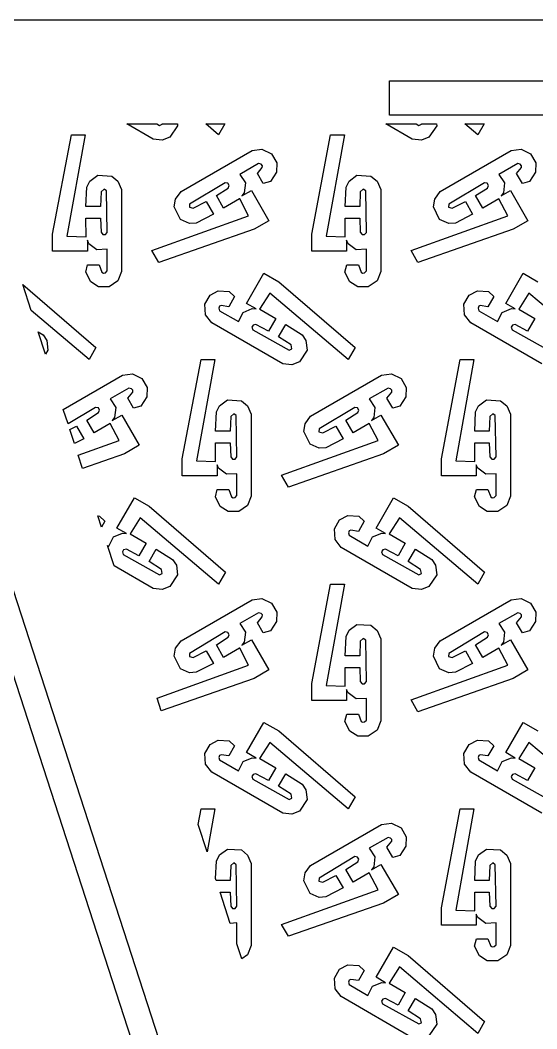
# Model space of a CAD drawing. Header units: metres. Extents: x 20 to 1108, y 20 to 485.
# Drawn here: x 667.5 to 727.3, y 368 to 484.7 of the extents above; entities that cross this region are included whole.
import ezdxf

# ---------------------------------------------------------------- set-up
doc = ezdxf.new("R2010")
doc.units = ezdxf.units.M

msp = doc.modelspace()

# ---------------------------------------------------------------- linework, layer by layer
for p, q in [((717.081, 253.826), (642.081, 484.652)), ((795.235, 484.652), (645.235, 484.652)), ((645.235, 484.652), (720.235, 253.826)), ((710.235, 473.652), (710.235, 477.652)), ((710.235, 477.652), (730.235, 477.652)), ((730.235, 473.652), (710.235, 473.652)), ((682.873, 470.894), (679.826, 472.652)), ((679.826, 472.652), (683.308, 472.652)), ((683.308, 472.652), (683.621, 472.479)), ((683.621, 472.479), (683.939, 472.623)), ((683.939, 472.623), (683.932, 472.652)), ((683.932, 472.652), (685.678, 472.652)), ((685.678, 472.652), (685.703, 472.451)), ((688.96, 472.652), (691.185, 472.652)), ((690.455, 471.388), (688.96, 472.652)), ((691.185, 472.652), (690.455, 471.388)), ((712.873, 470.894), (709.826, 472.652)), ((709.826, 472.652), (713.308, 472.652)), ((713.308, 472.652), (713.621, 472.479)), ((713.621, 472.479), (713.939, 472.623)), ((713.939, 472.623), (713.932, 472.652)), ((713.932, 472.652), (715.678, 472.652)), ((715.678, 472.652), (715.703, 472.451)), ((718.96, 472.652), (721.185, 472.652)), ((720.455, 471.388), (718.96, 472.652)), ((721.185, 472.652), (720.455, 471.388)), ((671.24, 459.912), (673.425, 471.379)), ((675.01, 471.379), (672.898, 459.674)), ((673.425, 471.379), (675.01, 471.379)), ((685.703, 472.451), (684.799, 471.102)), ((701.24, 459.912), (703.425, 471.379)), ((705.01, 471.379), (702.898, 459.674)), ((703.425, 471.379), (705.01, 471.379)), ((715.703, 472.451), (714.799, 471.102)), ((683.927, 470.781), (682.873, 470.894)), ((684.799, 471.102), (683.927, 470.781)), ((713.927, 470.781), (712.873, 470.894)), ((714.799, 471.102), (713.927, 470.781)), ((686.102, 464.822), (694.323, 469.569)), ((694.323, 469.569), (695.475, 469.735)), ((695.475, 469.735), (696.568, 469.194)), ((696.568, 469.194), (697.18, 468.134)), ((716.102, 464.822), (724.323, 469.569)), ((724.323, 469.569), (725.475, 469.735)), ((725.475, 469.735), (726.568, 469.194)), ((726.568, 469.194), (727.18, 468.134)), ((695.077, 468.083), (692.894, 466.822)), ((695.368, 468.005), (695.077, 468.083)), ((695.516, 467.824), (695.368, 468.005)), ((695.513, 467.625), (695.516, 467.824)), ((697.18, 468.134), (697.142, 467.058)), ((725.077, 468.083), (722.894, 466.822)), ((725.368, 468.005), (725.077, 468.083)), ((725.516, 467.824), (725.368, 468.005)), ((725.513, 467.625), (725.516, 467.824)), ((727.18, 468.134), (727.142, 467.058)), ((675.55, 466.046), (676.465, 466.732)), ((676.465, 466.732), (678.086, 466.624)), ((692.894, 466.822), (693.551, 465.826)), ((694.941, 466.93), (695.513, 467.625)), ((695.614, 465.763), (694.941, 466.93)), ((697.142, 467.058), (696.445, 466.001)), ((705.55, 466.046), (706.465, 466.732)), ((706.465, 466.732), (708.086, 466.624)), ((722.894, 466.822), (723.551, 465.826)), ((724.941, 466.93), (725.513, 467.625)), ((725.614, 465.763), (724.941, 466.93)), ((727.142, 467.058), (726.445, 466.001)), ((675.201, 465.349), (675.55, 466.046)), ((678.086, 466.624), (678.8, 466.029)), ((678.8, 466.029), (679.23, 465.061)), ((691.219, 465.853), (687.101, 463.38)), ((691.535, 465.798), (691.219, 465.853)), ((691.682, 465.543), (691.535, 465.798)), ((691.57, 465.239), (691.682, 465.543)), ((693.551, 465.826), (693.413, 464.678)), ((696.445, 466.001), (695.614, 465.763)), ((705.201, 465.349), (705.55, 466.046)), ((708.086, 466.624), (708.8, 466.029)), ((708.8, 466.029), (709.23, 465.061)), ((721.219, 465.853), (717.101, 463.38)), ((721.535, 465.798), (721.219, 465.853)), ((721.682, 465.543), (721.535, 465.798)), ((721.57, 465.239), (721.682, 465.543)), ((723.551, 465.826), (723.413, 464.678)), ((726.445, 466.001), (725.614, 465.763)), ((675.103, 463.104), (675.201, 465.349)), ((676.858, 464.81), (676.783, 463.104)), ((677.199, 465.118), (676.858, 464.81)), ((677.482, 464.916), (677.199, 465.118)), ((677.564, 460.113), (677.482, 464.916)), ((679.23, 465.061), (679.23, 455.568)), ((685.478, 463.965), (686.102, 464.822)), ((690.194, 464.358), (691.57, 465.239)), ((691.033, 462.904), (690.194, 464.358)), ((693.145, 464.321), (694.246, 464.957)), ((693.413, 464.678), (693.145, 464.321)), ((694.246, 464.957), (696.263, 461.462)), ((705.103, 463.104), (705.201, 465.349)), ((706.858, 464.81), (706.783, 463.104)), ((707.199, 465.118), (706.858, 464.81)), ((707.482, 464.916), (707.199, 465.118)), ((707.564, 460.113), (707.482, 464.916)), ((709.23, 465.061), (709.23, 455.568)), ((715.478, 463.965), (716.102, 464.822)), ((720.194, 464.358), (721.57, 465.239)), ((721.033, 462.904), (720.194, 464.358)), ((723.145, 464.321), (724.246, 464.957)), ((723.413, 464.678), (723.145, 464.321)), ((724.246, 464.957), (726.263, 461.462)), ((685.32, 463.05), (685.478, 463.965)), ((687.101, 463.38), (687.068, 463.033)), ((687.507, 462.893), (689.02, 463.681)), ((689.02, 463.681), (689.861, 462.228)), ((692.888, 463.979), (691.033, 462.904)), ((692.895, 463.988), (692.888, 463.979)), ((693.933, 462.031), (692.895, 463.988)), ((715.321, 463.05), (715.478, 463.965)), ((717.101, 463.38), (717.068, 463.033)), ((717.507, 462.893), (719.02, 463.681)), ((719.02, 463.681), (719.861, 462.228)), ((722.888, 463.979), (721.033, 462.904)), ((722.895, 463.988), (722.888, 463.979)), ((723.933, 462.031), (722.895, 463.988)), ((676.783, 463.104), (675.103, 463.104)), ((682.74, 458.008), (693.933, 462.031)), ((686.038, 461.592), (685.32, 463.05)), ((687.068, 463.033), (687.507, 462.893)), ((689.861, 462.228), (687.869, 461.19)), ((706.783, 463.104), (705.103, 463.104)), ((712.74, 458.008), (723.933, 462.031)), ((716.038, 461.592), (715.321, 463.05)), ((717.068, 463.033), (717.507, 462.893)), ((719.861, 462.228), (717.869, 461.19)), ((675.107, 459.606), (675.103, 461.749)), ((675.103, 461.749), (676.783, 461.749)), ((676.783, 461.749), (676.858, 460.117)), ((687.089, 461.143), (686.038, 461.592)), ((687.869, 461.19), (687.089, 461.143)), ((696.263, 461.462), (694.555, 460.477)), ((705.107, 459.606), (705.103, 461.749)), ((705.103, 461.749), (706.783, 461.749)), ((706.783, 461.749), (706.858, 460.117)), ((717.089, 461.143), (716.038, 461.592)), ((717.869, 461.19), (717.089, 461.143)), ((726.263, 461.462), (724.556, 460.477)), ((671.24, 457.941), (671.24, 459.912)), ((672.898, 459.674), (675.111, 459.595)), ((676.858, 460.117), (677.065, 459.867)), ((677.065, 459.867), (677.359, 459.867)), ((677.359, 459.867), (677.564, 460.113)), ((694.555, 460.477), (683.533, 456.635)), ((701.24, 457.941), (701.24, 459.912)), ((702.898, 459.674), (705.111, 459.595)), ((706.858, 460.117), (707.065, 459.867)), ((707.065, 459.867), (707.359, 459.867)), ((707.359, 459.867), (707.564, 460.113)), ((724.556, 460.477), (713.533, 456.635)), ((675.111, 459.595), (675.107, 459.606)), ((675.451, 458.801), (675.275, 459.211)), ((675.275, 459.211), (675.275, 457.941)), ((676.375, 458.108), (675.451, 458.801)), ((705.111, 459.595), (705.107, 459.606)), ((705.451, 458.801), (705.275, 459.211)), ((705.275, 459.211), (705.275, 457.941)), ((706.375, 458.108), (705.451, 458.801)), ((675.275, 457.941), (671.24, 457.941)), ((677.567, 458.178), (676.375, 458.108)), ((677.567, 455.657), (677.567, 458.178)), ((683.533, 456.635), (682.74, 458.008)), ((705.275, 457.941), (701.24, 457.941)), ((707.567, 458.178), (706.375, 458.108)), ((707.567, 455.657), (707.567, 458.178)), ((713.533, 456.635), (712.74, 458.008)), ((675.081, 455.514), (675.29, 456.353)), ((675.29, 456.353), (676.636, 456.353)), ((676.636, 456.353), (676.952, 455.509)), ((705.081, 455.514), (705.29, 456.353)), ((705.29, 456.353), (706.636, 456.353)), ((706.636, 456.353), (706.952, 455.509)), ((675.646, 454.381), (675.081, 455.514)), ((676.952, 455.509), (677.124, 455.406)), ((677.124, 455.406), (677.354, 455.445)), ((677.354, 455.445), (677.567, 455.657)), ((679.23, 455.568), (678.798, 454.486)), ((693.684, 451.897), (695.702, 455.391)), ((695.702, 455.391), (697.409, 454.405)), ((705.646, 454.381), (705.081, 455.514)), ((706.952, 455.509), (707.124, 455.406)), ((707.124, 455.406), (707.354, 455.445)), ((707.354, 455.445), (707.567, 455.657)), ((709.23, 455.568), (708.798, 454.486)), ((723.684, 451.897), (725.702, 455.391)), ((725.702, 455.391), (727.409, 454.405)), ((668.765, 451.067), (667.786, 454.08)), ((667.786, 454.08), (676.248, 446.78)), ((676.559, 453.811), (675.646, 454.381)), ((677.784, 453.811), (676.559, 453.811)), ((678.798, 454.486), (677.784, 453.811)), ((697.409, 454.405), (706.248, 446.78)), ((706.559, 453.811), (705.646, 454.381)), ((707.784, 453.811), (706.559, 453.811)), ((708.798, 454.486), (707.784, 453.811)), ((688.853, 451.79), (689.466, 452.85)), ((689.466, 452.85), (690.416, 453.355)), ((690.416, 453.355), (691.679, 453.278)), ((692.301, 452.678), (691.629, 451.513)), ((691.679, 453.278), (692.301, 452.678)), ((696.374, 453.089), (695.198, 451.212)), ((705.455, 445.407), (696.374, 453.089)), ((718.853, 451.79), (719.466, 452.85)), ((719.466, 452.85), (720.416, 453.355)), ((720.416, 453.355), (721.679, 453.278)), ((722.301, 452.678), (721.629, 451.513)), ((721.679, 453.278), (722.301, 452.678)), ((726.374, 453.089), (725.198, 451.212)), ((735.455, 445.407), (726.374, 453.089)), ((688.932, 450.574), (688.853, 451.79)), ((690.565, 451.564), (690.483, 451.344)), ((690.741, 451.661), (690.565, 451.564)), ((691.629, 451.513), (690.741, 451.661)), ((694.785, 451.262), (693.684, 451.897)), ((718.932, 450.574), (718.853, 451.79)), ((720.565, 451.564), (720.483, 451.344)), ((720.74, 451.661), (720.565, 451.564)), ((721.629, 451.513), (720.74, 451.661)), ((724.785, 451.262), (723.684, 451.897)), ((675.455, 445.407), (668.765, 451.067)), ((689.652, 449.658), (688.932, 450.574)), ((690.483, 451.344), (690.561, 451.054)), ((690.561, 451.054), (692.745, 449.794)), ((692.745, 449.794), (693.279, 450.861)), ((693.279, 450.861), (694.341, 451.315)), ((694.341, 451.315), (694.785, 451.262)), ((695.198, 451.212), (695.211, 451.21)), ((695.211, 451.21), (697.068, 450.142)), ((719.652, 449.658), (718.932, 450.574)), ((720.483, 451.344), (720.561, 451.054)), ((720.561, 451.054), (722.745, 449.794)), ((722.745, 449.794), (723.279, 450.861)), ((723.279, 450.861), (724.341, 451.315)), ((724.341, 451.315), (724.785, 451.262)), ((725.198, 451.212), (725.211, 451.21)), ((725.211, 451.21), (727.068, 450.142)), ((697.873, 444.912), (689.652, 449.658)), ((694.459, 449.384), (694.311, 449.128)), ((694.311, 449.128), (694.422, 448.828)), ((694.778, 449.439), (694.459, 449.384)), ((696.228, 448.688), (694.778, 449.439)), ((697.068, 450.142), (696.228, 448.688)), ((697.402, 448.01), (698.241, 449.463)), ((698.241, 449.463), (700.136, 448.257)), ((727.873, 444.912), (719.652, 449.658)), ((724.459, 449.384), (724.311, 449.128)), ((724.311, 449.128), (724.422, 448.828)), ((724.778, 449.439), (724.459, 449.384)), ((726.228, 448.688), (724.778, 449.439)), ((727.068, 450.142), (726.228, 448.688)), ((669.559, 448.624), (670.136, 448.257)), ((670.404, 446.025), (669.559, 448.624)), ((670.136, 448.257), (670.566, 447.608)), ((694.422, 448.828), (698.621, 446.497)), ((698.842, 447.092), (697.402, 448.01)), ((700.136, 448.257), (700.566, 447.608)), ((724.422, 448.828), (728.621, 446.497)), ((670.566, 447.608), (670.703, 446.471)), ((698.939, 446.642), (698.842, 447.092)), ((700.566, 447.608), (700.703, 446.471)), ((670.703, 446.471), (670.404, 446.025)), ((676.248, 446.78), (675.455, 445.407)), ((698.621, 446.497), (698.939, 446.642)), ((700.703, 446.471), (699.799, 445.121)), ((706.248, 446.78), (705.455, 445.407)), ((686.24, 433.932), (688.425, 445.399)), ((690.01, 445.399), (687.898, 433.694)), ((688.425, 445.399), (690.01, 445.399)), ((698.927, 444.801), (697.873, 444.912)), ((699.799, 445.121), (698.927, 444.801)), ((716.24, 433.932), (718.425, 445.399)), ((720.01, 445.399), (717.898, 433.694)), ((718.425, 445.399), (720.01, 445.399)), ((672.479, 439.636), (679.323, 443.587)), ((679.323, 443.587), (680.475, 443.753)), ((680.475, 443.753), (681.568, 443.213)), ((701.102, 438.841), (709.323, 443.587)), ((709.323, 443.587), (710.475, 443.753)), ((710.475, 443.753), (711.568, 443.213)), ((681.568, 443.213), (682.18, 442.153)), ((682.18, 442.153), (682.142, 441.076)), ((711.568, 443.213), (712.18, 442.153)), ((712.18, 442.153), (712.142, 441.076)), ((680.077, 442.102), (677.894, 440.842)), ((679.941, 440.948), (680.513, 441.644)), ((680.368, 442.024), (680.077, 442.102)), ((680.516, 441.843), (680.368, 442.024)), ((680.513, 441.644), (680.516, 441.843)), ((682.142, 441.076), (681.445, 440.02)), ((710.077, 442.102), (707.894, 440.842)), ((709.941, 440.948), (710.513, 441.644)), ((710.368, 442.024), (710.077, 442.102)), ((710.516, 441.843), (710.368, 442.024)), ((710.513, 441.644), (710.516, 441.843)), ((712.142, 441.076), (711.445, 440.02)), ((676.219, 439.871), (673.026, 437.954)), ((676.535, 439.818), (676.219, 439.871)), ((676.682, 439.563), (676.535, 439.818)), ((677.894, 440.842), (678.551, 439.846)), ((678.551, 439.846), (678.413, 438.697)), ((680.614, 439.782), (679.941, 440.948)), ((681.445, 440.02), (680.614, 439.782)), ((690.201, 439.367), (690.55, 440.066)), ((690.55, 440.066), (691.465, 440.751)), ((691.465, 440.751), (693.086, 440.643)), ((693.086, 440.643), (693.8, 440.048)), ((693.8, 440.048), (694.23, 439.08)), ((706.219, 439.871), (702.101, 437.4)), ((706.535, 439.818), (706.219, 439.871)), ((706.682, 439.563), (706.535, 439.818)), ((707.894, 440.842), (708.551, 439.846)), ((708.551, 439.846), (708.413, 438.697)), ((710.614, 439.782), (709.941, 440.948)), ((711.445, 440.02), (710.614, 439.782)), ((720.201, 439.367), (720.55, 440.066)), ((720.55, 440.066), (721.465, 440.751)), ((721.465, 440.751), (723.086, 440.643)), ((723.086, 440.643), (723.8, 440.048)), ((723.8, 440.048), (724.23, 439.08)), ((673.026, 437.954), (672.479, 439.636)), ((675.194, 438.377), (676.57, 439.258)), ((676.57, 439.258), (676.682, 439.563)), ((678.145, 438.341), (679.246, 438.976)), ((678.413, 438.697), (678.145, 438.341)), ((679.246, 438.976), (681.263, 435.482)), ((690.103, 437.122), (690.201, 439.367)), ((691.858, 438.829), (691.783, 437.122)), ((692.199, 439.138), (691.858, 438.829)), ((692.482, 438.935), (692.199, 439.138)), ((692.564, 434.133), (692.482, 438.935)), ((694.23, 439.08), (694.23, 429.587)), ((700.478, 437.984), (701.102, 438.841)), ((705.194, 438.377), (706.57, 439.258)), ((706.57, 439.258), (706.682, 439.563)), ((708.145, 438.341), (709.246, 438.976)), ((708.413, 438.697), (708.145, 438.341)), ((709.246, 438.976), (711.263, 435.482)), ((720.103, 437.122), (720.201, 439.367)), ((721.858, 438.829), (721.783, 437.122)), ((722.199, 439.138), (721.858, 438.829)), ((722.482, 438.935), (722.199, 439.138)), ((722.564, 434.133), (722.482, 438.935)), ((724.23, 439.08), (724.23, 429.587)), ((673.24, 437.294), (674.02, 437.7)), ((674.02, 437.7), (674.861, 436.246)), ((676.033, 436.923), (675.194, 438.377)), ((677.888, 437.998), (676.033, 436.923)), ((677.895, 438.007), (677.888, 437.998)), ((678.933, 436.051), (677.895, 438.007)), ((700.32, 437.069), (700.478, 437.984)), ((702.507, 436.911), (704.02, 437.7)), ((704.02, 437.7), (704.861, 436.246)), ((706.033, 436.923), (705.194, 438.377)), ((707.888, 437.998), (706.033, 436.923)), ((707.895, 438.007), (707.888, 437.998)), ((708.933, 436.051), (707.895, 438.007)), ((673.766, 435.676), (673.24, 437.294)), ((691.783, 437.122), (690.103, 437.122)), ((701.038, 435.611), (700.32, 437.069)), ((702.101, 437.4), (702.068, 437.053)), ((702.068, 437.053), (702.507, 436.911)), ((721.783, 437.122), (720.103, 437.122)), ((674.861, 436.246), (673.766, 435.676)), ((674.197, 434.349), (678.933, 436.051)), ((681.263, 435.482), (679.555, 434.496)), ((690.107, 433.624), (690.103, 435.768)), ((690.103, 435.768), (691.783, 435.768)), ((691.783, 435.768), (691.858, 434.136)), ((697.74, 432.027), (708.933, 436.051)), ((702.089, 435.161), (701.038, 435.611)), ((702.869, 435.209), (702.089, 435.161)), ((704.861, 436.246), (702.869, 435.209)), ((711.263, 435.482), (709.555, 434.496)), ((720.107, 433.624), (720.103, 435.768)), ((720.103, 435.768), (721.783, 435.768)), ((721.783, 435.768), (721.858, 434.136)), ((674.699, 432.804), (674.197, 434.349)), ((679.555, 434.496), (674.699, 432.804)), ((691.858, 434.136), (692.065, 433.887)), ((692.359, 433.887), (692.564, 434.133)), ((709.555, 434.496), (698.533, 430.654)), ((721.858, 434.136), (722.065, 433.887)), ((722.359, 433.887), (722.564, 434.133)), ((686.24, 431.96), (686.24, 433.932)), ((687.898, 433.694), (690.111, 433.614)), ((690.111, 433.614), (690.107, 433.624)), ((690.451, 432.82), (690.275, 433.231)), ((690.275, 433.231), (690.275, 431.96)), ((691.375, 432.127), (690.451, 432.82)), ((692.065, 433.887), (692.359, 433.887)), ((716.24, 431.96), (716.24, 433.932)), ((717.898, 433.694), (720.111, 433.614)), ((720.111, 433.614), (720.107, 433.624)), ((720.451, 432.82), (720.275, 433.231)), ((720.275, 433.231), (720.275, 431.96)), ((721.375, 432.127), (720.451, 432.82)), ((722.065, 433.887), (722.359, 433.887)), ((690.275, 431.96), (686.24, 431.96)), ((692.567, 432.197), (691.375, 432.127)), ((692.567, 429.677), (692.567, 432.197)), ((698.533, 430.654), (697.74, 432.027)), ((720.275, 431.96), (716.24, 431.96)), ((722.567, 432.197), (721.375, 432.127)), ((722.567, 429.677), (722.567, 432.197)), ((678.684, 425.916), (680.702, 429.41)), ((680.702, 429.41), (682.409, 428.425)), ((690.081, 429.533), (690.29, 430.371)), ((690.646, 428.401), (690.081, 429.533)), ((690.29, 430.371), (691.636, 430.371)), ((691.636, 430.371), (691.952, 429.528)), ((691.952, 429.528), (692.124, 429.425)), ((692.124, 429.425), (692.354, 429.464)), ((692.354, 429.464), (692.567, 429.677)), ((694.23, 429.587), (693.798, 428.505)), ((708.684, 425.916), (710.702, 429.41)), ((710.702, 429.41), (712.409, 428.425)), ((720.081, 429.533), (720.29, 430.371)), ((720.646, 428.401), (720.081, 429.533)), ((720.29, 430.371), (721.636, 430.371)), ((721.636, 430.371), (721.952, 429.528)), ((721.952, 429.528), (722.124, 429.425)), ((722.124, 429.425), (722.354, 429.464)), ((722.354, 429.464), (722.567, 429.677)), ((724.23, 429.587), (723.798, 428.505)), ((682.409, 428.425), (691.248, 420.799)), ((691.559, 427.829), (690.646, 428.401)), ((693.798, 428.505), (692.784, 427.829)), ((712.409, 428.425), (721.248, 420.799)), ((721.559, 427.829), (720.646, 428.401)), ((723.798, 428.505), (722.784, 427.829)), ((676.484, 427.31), (676.679, 427.298)), ((676.906, 426.013), (676.484, 427.31)), ((676.679, 427.298), (677.301, 426.697)), ((681.374, 427.109), (680.198, 425.231)), ((690.455, 419.426), (681.374, 427.109)), ((692.784, 427.829), (691.559, 427.829)), ((704.466, 426.868), (705.416, 427.374)), ((705.416, 427.374), (706.679, 427.298)), ((706.679, 427.298), (707.301, 426.697)), ((711.374, 427.109), (710.198, 425.231)), ((720.455, 419.426), (711.374, 427.109)), ((722.784, 427.829), (721.559, 427.829)), ((677.301, 426.697), (676.906, 426.013)), ((679.785, 425.28), (678.684, 425.916)), ((703.853, 425.809), (704.466, 426.868)), ((703.932, 424.593), (703.853, 425.809)), ((707.301, 426.697), (706.629, 425.531)), ((709.785, 425.28), (708.684, 425.916)), ((677.745, 423.814), (678.279, 424.88)), ((678.279, 424.88), (679.341, 425.333)), ((679.341, 425.333), (679.785, 425.28)), ((680.198, 425.231), (680.211, 425.229)), ((680.211, 425.229), (682.068, 424.16)), ((705.565, 425.583), (705.483, 425.363)), ((705.483, 425.363), (705.561, 425.073)), ((705.561, 425.073), (707.745, 423.814)), ((705.741, 425.68), (705.565, 425.583)), ((706.629, 425.531), (705.741, 425.68)), ((707.745, 423.814), (708.279, 424.88)), ((708.279, 424.88), (709.341, 425.333)), ((709.341, 425.333), (709.785, 425.28)), ((710.198, 425.231), (710.211, 425.229)), ((710.211, 425.229), (712.068, 424.16)), ((678.36, 421.537), (677.592, 423.902)), ((677.592, 423.902), (677.745, 423.814)), ((682.068, 424.16), (681.228, 422.706)), ((682.402, 422.029), (683.241, 423.483)), ((683.241, 423.483), (685.136, 422.277)), ((704.652, 423.678), (703.932, 424.593)), ((712.873, 418.932), (704.652, 423.678)), ((712.068, 424.16), (711.228, 422.706)), ((712.402, 422.029), (713.241, 423.483)), ((713.241, 423.483), (715.136, 422.277)), ((679.459, 423.402), (679.311, 423.148)), ((679.311, 423.148), (679.422, 422.847)), ((679.422, 422.847), (683.621, 420.517)), ((679.778, 423.458), (679.459, 423.402)), ((681.228, 422.706), (679.778, 423.458)), ((709.459, 423.402), (709.311, 423.148)), ((709.311, 423.148), (709.422, 422.847)), ((709.422, 422.847), (713.621, 420.517)), ((709.778, 423.458), (709.459, 423.402)), ((711.228, 422.706), (709.778, 423.458)), ((682.873, 418.932), (678.36, 421.537)), ((683.842, 421.111), (682.402, 422.029)), ((685.136, 422.277), (685.566, 421.626)), ((685.566, 421.626), (685.703, 420.489)), ((713.842, 421.111), (712.402, 422.029)), ((715.136, 422.277), (715.566, 421.626)), ((715.566, 421.626), (715.703, 420.489)), ((683.621, 420.517), (683.939, 420.661)), ((683.939, 420.661), (683.842, 421.111)), ((685.703, 420.489), (684.799, 419.14)), ((691.248, 420.799), (690.455, 419.426)), ((713.621, 420.517), (713.939, 420.661)), ((713.939, 420.661), (713.842, 421.111)), ((715.703, 420.489), (714.799, 419.14)), ((721.248, 420.799), (720.455, 419.426)), ((683.927, 418.82), (682.873, 418.932)), ((684.799, 419.14), (683.927, 418.82)), ((701.24, 407.95), (703.425, 419.418)), ((705.01, 419.418), (702.898, 407.712)), ((703.425, 419.418), (705.01, 419.418)), ((713.927, 418.82), (712.873, 418.932)), ((714.799, 419.14), (713.927, 418.82)), ((694.323, 417.607), (695.475, 417.773)), ((695.475, 417.773), (696.568, 417.233)), ((724.323, 417.607), (725.475, 417.773)), ((725.475, 417.773), (726.568, 417.233)), ((686.102, 412.861), (694.323, 417.607)), ((696.568, 417.233), (697.18, 416.173)), ((716.102, 412.861), (724.323, 417.607)), ((726.568, 417.233), (727.18, 416.173)), ((695.077, 416.121), (692.894, 414.861)), ((694.941, 414.968), (695.513, 415.663)), ((695.368, 416.043), (695.077, 416.121)), ((695.516, 415.862), (695.368, 416.043)), ((695.513, 415.663), (695.516, 415.862)), ((697.18, 416.173), (697.142, 415.096)), ((725.077, 416.121), (722.894, 414.861)), ((724.941, 414.968), (725.513, 415.663)), ((725.368, 416.043), (725.077, 416.121)), ((725.516, 415.862), (725.368, 416.043)), ((725.513, 415.663), (725.516, 415.862)), ((727.18, 416.173), (727.142, 415.096)), ((692.894, 414.861), (693.551, 413.864)), ((695.614, 413.802), (694.941, 414.968)), ((697.142, 415.096), (696.445, 414.039)), ((705.55, 414.084), (706.465, 414.77)), ((706.465, 414.77), (708.086, 414.662)), ((708.086, 414.662), (708.8, 414.068)), ((722.894, 414.861), (723.551, 413.864)), ((725.614, 413.802), (724.941, 414.968)), ((727.142, 415.096), (726.445, 414.039)), ((691.219, 413.891), (687.101, 411.419)), ((690.194, 412.397), (691.57, 413.277)), ((691.535, 413.836), (691.219, 413.891)), ((691.682, 413.581), (691.535, 413.836)), ((691.57, 413.277), (691.682, 413.581)), ((693.145, 412.36), (694.246, 412.995)), ((693.551, 413.864), (693.413, 412.716)), ((694.246, 412.995), (696.263, 409.501)), ((696.445, 414.039), (695.614, 413.802)), ((705.103, 411.142), (705.201, 413.387)), ((705.201, 413.387), (705.55, 414.084)), ((707.199, 413.156), (706.858, 412.848)), ((707.482, 412.954), (707.199, 413.156)), ((708.8, 414.068), (709.23, 413.1)), ((709.23, 413.1), (709.23, 403.607)), ((721.219, 413.891), (717.101, 411.419)), ((720.194, 412.397), (721.57, 413.277)), ((721.535, 413.836), (721.219, 413.891)), ((721.682, 413.581), (721.535, 413.836)), ((721.57, 413.277), (721.682, 413.581)), ((723.145, 412.36), (724.246, 412.995)), ((723.551, 413.864), (723.413, 412.716)), ((724.246, 412.995), (726.263, 409.501)), ((726.445, 414.039), (725.614, 413.802)), ((685.32, 411.088), (685.478, 412.003)), ((685.478, 412.003), (686.102, 412.861)), ((691.033, 410.943), (690.194, 412.397)), ((692.888, 412.017), (691.033, 410.943)), ((692.895, 412.027), (692.888, 412.017)), ((693.933, 410.069), (692.895, 412.027)), ((693.413, 412.716), (693.145, 412.36)), ((706.858, 412.848), (706.783, 411.142)), ((707.564, 408.152), (707.482, 412.954)), ((715.321, 411.088), (715.478, 412.003)), ((715.478, 412.003), (716.102, 412.861)), ((721.033, 410.943), (720.194, 412.397)), ((722.888, 412.017), (721.033, 410.943)), ((722.895, 412.027), (722.888, 412.017)), ((723.933, 410.069), (722.895, 412.027)), ((723.413, 412.716), (723.145, 412.36)), ((686.038, 409.63), (685.32, 411.088)), ((687.101, 411.419), (687.068, 411.071)), ((687.068, 411.071), (687.507, 410.931)), ((687.507, 410.931), (689.02, 411.719)), ((689.02, 411.719), (689.861, 410.266)), ((706.783, 411.142), (705.103, 411.142)), ((716.038, 409.63), (715.321, 411.088)), ((717.101, 411.419), (717.068, 411.071)), ((717.068, 411.071), (717.507, 410.931)), ((717.507, 410.931), (719.02, 411.719)), ((719.02, 411.719), (719.861, 410.266)), ((683.325, 406.257), (693.933, 410.069)), ((687.089, 409.181), (686.038, 409.63)), ((689.861, 410.266), (687.869, 409.228)), ((696.263, 409.501), (694.555, 408.516)), ((705.107, 407.644), (705.103, 409.787)), ((705.103, 409.787), (706.783, 409.787)), ((706.783, 409.787), (706.858, 408.155)), ((712.74, 406.046), (723.933, 410.069)), ((717.089, 409.181), (716.038, 409.63)), ((719.861, 410.266), (717.869, 409.228)), ((726.263, 409.501), (724.556, 408.516)), ((694.555, 408.516), (683.808, 404.77)), ((687.869, 409.228), (687.089, 409.181)), ((724.556, 408.516), (713.533, 404.673)), ((717.869, 409.228), (717.089, 409.181)), ((701.24, 405.98), (701.24, 407.95)), ((702.898, 407.712), (705.111, 407.633)), ((705.111, 407.633), (705.107, 407.644)), ((705.451, 406.839), (705.275, 407.249)), ((705.275, 407.249), (705.275, 405.98)), ((706.858, 408.155), (707.065, 407.906)), ((707.065, 407.906), (707.359, 407.906)), ((707.359, 407.906), (707.564, 408.152)), ((683.808, 404.77), (683.325, 406.257)), ((705.275, 405.98), (701.24, 405.98)), ((706.375, 406.147), (705.451, 406.839)), ((707.567, 406.216), (706.375, 406.147)), ((707.567, 403.695), (707.567, 406.216)), ((713.533, 404.673), (712.74, 406.046)), ((705.081, 403.553), (705.29, 404.391)), ((705.29, 404.391), (706.636, 404.391)), ((706.636, 404.391), (706.952, 403.548)), ((707.354, 403.484), (707.567, 403.695)), ((693.684, 399.935), (695.702, 403.43)), ((695.702, 403.43), (697.409, 402.444)), ((705.646, 402.42), (705.081, 403.553)), ((706.952, 403.548), (707.124, 403.444)), ((707.124, 403.444), (707.354, 403.484)), ((708.798, 402.525), (707.784, 401.849)), ((709.23, 403.607), (708.798, 402.525)), ((723.684, 399.935), (725.702, 403.43)), ((725.702, 403.43), (727.409, 402.444)), ((689.466, 400.888), (690.416, 401.394)), ((690.416, 401.394), (691.679, 401.317)), ((691.679, 401.317), (692.301, 400.716)), ((697.409, 402.444), (706.248, 394.819)), ((706.559, 401.849), (705.646, 402.42)), ((707.784, 401.849), (706.559, 401.849)), ((719.466, 400.888), (720.416, 401.394)), ((720.416, 401.394), (721.679, 401.317)), ((721.679, 401.317), (722.301, 400.716)), ((688.853, 399.828), (689.466, 400.888)), ((692.301, 400.716), (691.629, 399.551)), ((696.374, 401.128), (695.198, 399.25)), ((705.455, 393.445), (696.374, 401.128)), ((718.853, 399.828), (719.466, 400.888)), ((722.301, 400.716), (721.629, 399.551)), ((726.374, 401.128), (725.198, 399.25)), ((735.455, 393.445), (726.374, 401.128)), ((688.932, 398.612), (688.853, 399.828)), ((690.565, 399.602), (690.483, 399.382)), ((690.483, 399.382), (690.561, 399.092)), ((690.561, 399.092), (692.745, 397.832)), ((690.741, 399.699), (690.565, 399.602)), ((691.629, 399.551), (690.741, 399.699)), ((693.279, 398.899), (694.341, 399.353)), ((694.785, 399.3), (693.684, 399.935)), ((694.341, 399.353), (694.785, 399.3)), ((695.198, 399.25), (695.211, 399.248)), ((695.211, 399.248), (697.068, 398.18)), ((718.932, 398.612), (718.853, 399.828)), ((720.565, 399.602), (720.483, 399.382)), ((720.483, 399.382), (720.561, 399.092)), ((720.561, 399.092), (722.745, 397.832)), ((720.74, 399.699), (720.565, 399.602)), ((721.629, 399.551), (720.74, 399.699)), ((723.279, 398.899), (724.341, 399.353)), ((724.785, 399.3), (723.684, 399.935)), ((724.341, 399.353), (724.785, 399.3)), ((725.198, 399.25), (725.211, 399.248)), ((725.211, 399.248), (727.068, 398.18)), ((689.652, 397.696), (688.932, 398.612)), ((692.745, 397.832), (693.279, 398.899)), ((697.068, 398.18), (696.228, 396.726)), ((719.652, 397.696), (718.932, 398.612)), ((722.745, 397.832), (723.279, 398.899)), ((727.068, 398.18), (726.228, 396.726)), ((697.873, 392.95), (689.652, 397.696)), ((694.459, 397.422), (694.311, 397.167)), ((694.311, 397.167), (694.422, 396.866)), ((694.422, 396.866), (698.621, 394.536)), ((694.778, 397.477), (694.459, 397.422)), ((696.228, 396.726), (694.778, 397.477)), ((697.402, 396.049), (698.241, 397.501)), ((698.241, 397.501), (700.136, 396.295)), ((727.873, 392.95), (719.652, 397.696)), ((724.459, 397.422), (724.311, 397.167)), ((724.311, 397.167), (724.422, 396.866)), ((724.422, 396.866), (728.621, 394.536)), ((724.778, 397.477), (724.459, 397.422)), ((726.228, 396.726), (724.778, 397.477)), ((698.842, 395.131), (697.402, 396.049)), ((700.136, 396.295), (700.566, 395.646)), ((700.566, 395.646), (700.703, 394.509)), ((698.621, 394.536), (698.939, 394.68)), ((698.939, 394.68), (698.842, 395.131)), ((700.703, 394.509), (699.799, 393.159)), ((706.248, 394.819), (705.455, 393.445)), ((688.079, 391.625), (688.425, 393.437)), ((688.425, 393.437), (690.01, 393.437)), ((690.01, 393.437), (689.111, 388.45)), ((699.799, 393.159), (698.927, 392.839)), ((716.24, 381.971), (718.425, 393.437)), ((720.01, 393.437), (717.898, 381.732)), ((718.425, 393.437), (720.01, 393.437)), ((698.927, 392.839), (697.873, 392.95)), ((689.111, 388.45), (688.079, 391.625)), ((701.102, 386.879), (709.323, 391.625)), ((709.323, 391.625), (710.475, 391.792)), ((710.475, 391.792), (711.568, 391.251)), ((711.568, 391.251), (712.18, 390.192)), ((710.077, 390.14), (707.894, 388.88)), ((709.941, 388.987), (710.513, 389.683)), ((710.368, 390.063), (710.077, 390.14)), ((710.516, 389.881), (710.368, 390.063)), ((710.513, 389.683), (710.516, 389.881)), ((712.18, 390.192), (712.142, 389.114)), ((690.55, 388.104), (691.465, 388.789)), ((691.465, 388.789), (693.086, 388.681)), ((693.086, 388.681), (693.8, 388.087)), ((707.894, 388.88), (708.551, 387.884)), ((710.614, 387.82), (709.941, 388.987)), ((712.142, 389.114), (711.445, 388.059)), ((720.55, 388.104), (721.465, 388.789)), ((721.465, 388.789), (723.086, 388.681)), ((723.086, 388.681), (723.8, 388.087)), ((690.113, 385.366), (690.201, 387.405)), ((690.201, 387.405), (690.55, 388.104)), ((693.8, 388.087), (694.23, 387.118)), ((706.219, 387.91), (702.101, 385.438)), ((706.535, 387.856), (706.219, 387.91)), ((706.682, 387.601), (706.535, 387.856)), ((706.57, 387.296), (706.682, 387.601)), ((708.551, 387.884), (708.413, 386.736)), ((711.445, 388.059), (710.614, 387.82)), ((720.103, 385.161), (720.201, 387.405)), ((720.201, 387.405), (720.55, 388.104)), ((723.8, 388.087), (724.23, 387.118)), ((691.858, 386.867), (691.783, 385.161)), ((692.199, 387.176), (691.858, 386.867)), ((692.482, 386.974), (692.199, 387.176)), ((692.564, 382.171), (692.482, 386.974)), ((694.23, 387.118), (694.23, 377.625)), ((700.478, 386.022), (701.102, 386.879)), ((705.194, 386.415), (706.57, 387.296)), ((706.033, 384.961), (705.194, 386.415)), ((708.145, 386.379), (709.246, 387.015)), ((708.413, 386.736), (708.145, 386.379)), ((709.246, 387.015), (711.263, 383.52)), ((721.858, 386.867), (721.783, 385.161)), ((722.199, 387.176), (721.858, 386.867)), ((722.482, 386.974), (722.199, 387.176)), ((722.564, 382.171), (722.482, 386.974)), ((724.23, 387.118), (724.23, 377.625)), ((690.179, 385.161), (690.113, 385.366)), ((691.783, 385.161), (690.179, 385.161)), ((700.32, 385.108), (700.478, 386.022)), ((701.038, 383.65), (700.32, 385.108)), ((702.101, 385.438), (702.068, 385.091)), ((702.068, 385.091), (702.507, 384.95)), ((702.507, 384.95), (704.02, 385.738)), ((704.02, 385.738), (704.861, 384.284)), ((707.888, 386.036), (706.033, 384.961)), ((707.895, 386.045), (707.888, 386.036)), ((708.933, 384.088), (707.895, 386.045)), ((721.783, 385.161), (720.103, 385.161)), ((691.795, 380.191), (690.62, 383.807)), ((690.62, 383.807), (691.783, 383.807)), ((691.783, 383.807), (691.858, 382.175)), ((697.74, 380.066), (708.933, 384.088)), ((704.861, 384.284), (702.869, 383.247)), ((720.107, 381.662), (720.103, 383.807)), ((720.103, 383.807), (721.783, 383.807)), ((721.783, 383.807), (721.858, 382.175)), ((702.089, 383.2), (701.038, 383.65)), ((702.869, 383.247), (702.089, 383.2)), ((711.263, 383.52), (709.555, 382.534)), ((691.858, 382.175), (692.065, 381.926)), ((692.065, 381.926), (692.359, 381.926)), ((692.359, 381.926), (692.564, 382.171)), ((709.555, 382.534), (698.533, 378.693)), ((716.24, 379.998), (716.24, 381.971)), ((717.898, 381.732), (720.111, 381.652)), ((720.111, 381.652), (720.107, 381.662)), ((721.858, 382.175), (722.065, 381.926)), ((722.065, 381.926), (722.359, 381.926)), ((722.359, 381.926), (722.564, 382.171)), ((720.451, 380.859), (720.275, 381.269)), ((720.275, 381.269), (720.275, 379.998)), ((721.375, 380.165), (720.451, 380.859)), ((692.567, 380.236), (691.795, 380.191)), ((692.567, 377.813), (692.567, 380.236)), ((698.533, 378.693), (697.74, 380.066)), ((720.275, 379.998), (716.24, 379.998)), ((722.567, 380.236), (721.375, 380.165)), ((722.567, 377.716), (722.567, 380.236)), ((720.081, 377.571), (720.29, 378.409)), ((720.29, 378.409), (721.636, 378.409)), ((721.636, 378.409), (721.952, 377.567)), ((693.125, 376.096), (692.567, 377.813)), ((694.23, 377.625), (693.798, 376.543)), ((708.684, 373.954), (710.702, 377.448)), ((710.702, 377.448), (712.409, 376.463)), ((720.646, 376.439), (720.081, 377.571)), ((721.952, 377.567), (722.124, 377.463)), ((722.124, 377.463), (722.354, 377.502)), ((722.354, 377.502), (722.567, 377.716)), ((724.23, 377.625), (723.798, 376.543)), ((693.798, 376.543), (693.125, 376.096)), ((712.409, 376.463), (721.248, 368.837)), ((721.559, 375.868), (720.646, 376.439)), ((722.784, 375.868), (721.559, 375.868)), ((723.798, 376.543), (722.784, 375.868)), ((703.853, 373.848), (704.466, 374.907)), ((704.466, 374.907), (705.416, 375.412)), ((705.416, 375.412), (706.679, 375.336)), ((707.301, 374.736), (706.629, 373.57)), ((706.679, 375.336), (707.301, 374.736)), ((711.374, 375.148), (710.198, 373.27)), ((720.455, 367.464), (711.374, 375.148)), ((703.932, 372.631), (703.853, 373.848)), ((705.565, 373.621), (705.483, 373.402)), ((705.483, 373.402), (705.561, 373.111)), ((705.741, 373.719), (705.565, 373.621)), ((706.629, 373.57), (705.741, 373.719)), ((708.279, 372.918), (709.341, 373.371)), ((709.785, 373.319), (708.684, 373.954)), ((709.341, 373.371), (709.785, 373.319)), ((704.652, 371.717), (703.932, 372.631)), ((705.561, 373.111), (707.745, 371.852)), ((707.745, 371.852), (708.279, 372.918)), ((710.198, 373.27), (710.211, 373.268)), ((710.211, 373.268), (712.068, 372.199)), ((712.068, 372.199), (711.228, 370.744)), ((712.873, 366.971), (704.652, 371.717)), ((709.459, 371.441), (709.311, 371.187)), ((709.311, 371.187), (709.422, 370.886)), ((709.778, 371.496), (709.459, 371.441)), ((711.228, 370.744), (709.778, 371.496)), ((712.402, 370.068), (713.241, 371.521)), ((713.241, 371.521), (715.136, 370.315)), ((709.422, 370.886), (713.621, 368.556)), ((713.842, 369.15), (712.402, 370.068)), ((715.136, 370.315), (715.566, 369.664)), ((713.621, 368.556), (713.939, 368.699)), ((713.939, 368.699), (713.842, 369.15)), ((715.566, 369.664), (715.703, 368.528)), ((721.248, 368.837), (720.455, 367.464)), ((715.703, 368.528), (714.799, 367.179))]:
    msp.add_line(p, q)

doc.saveas('drawing.dxf')
